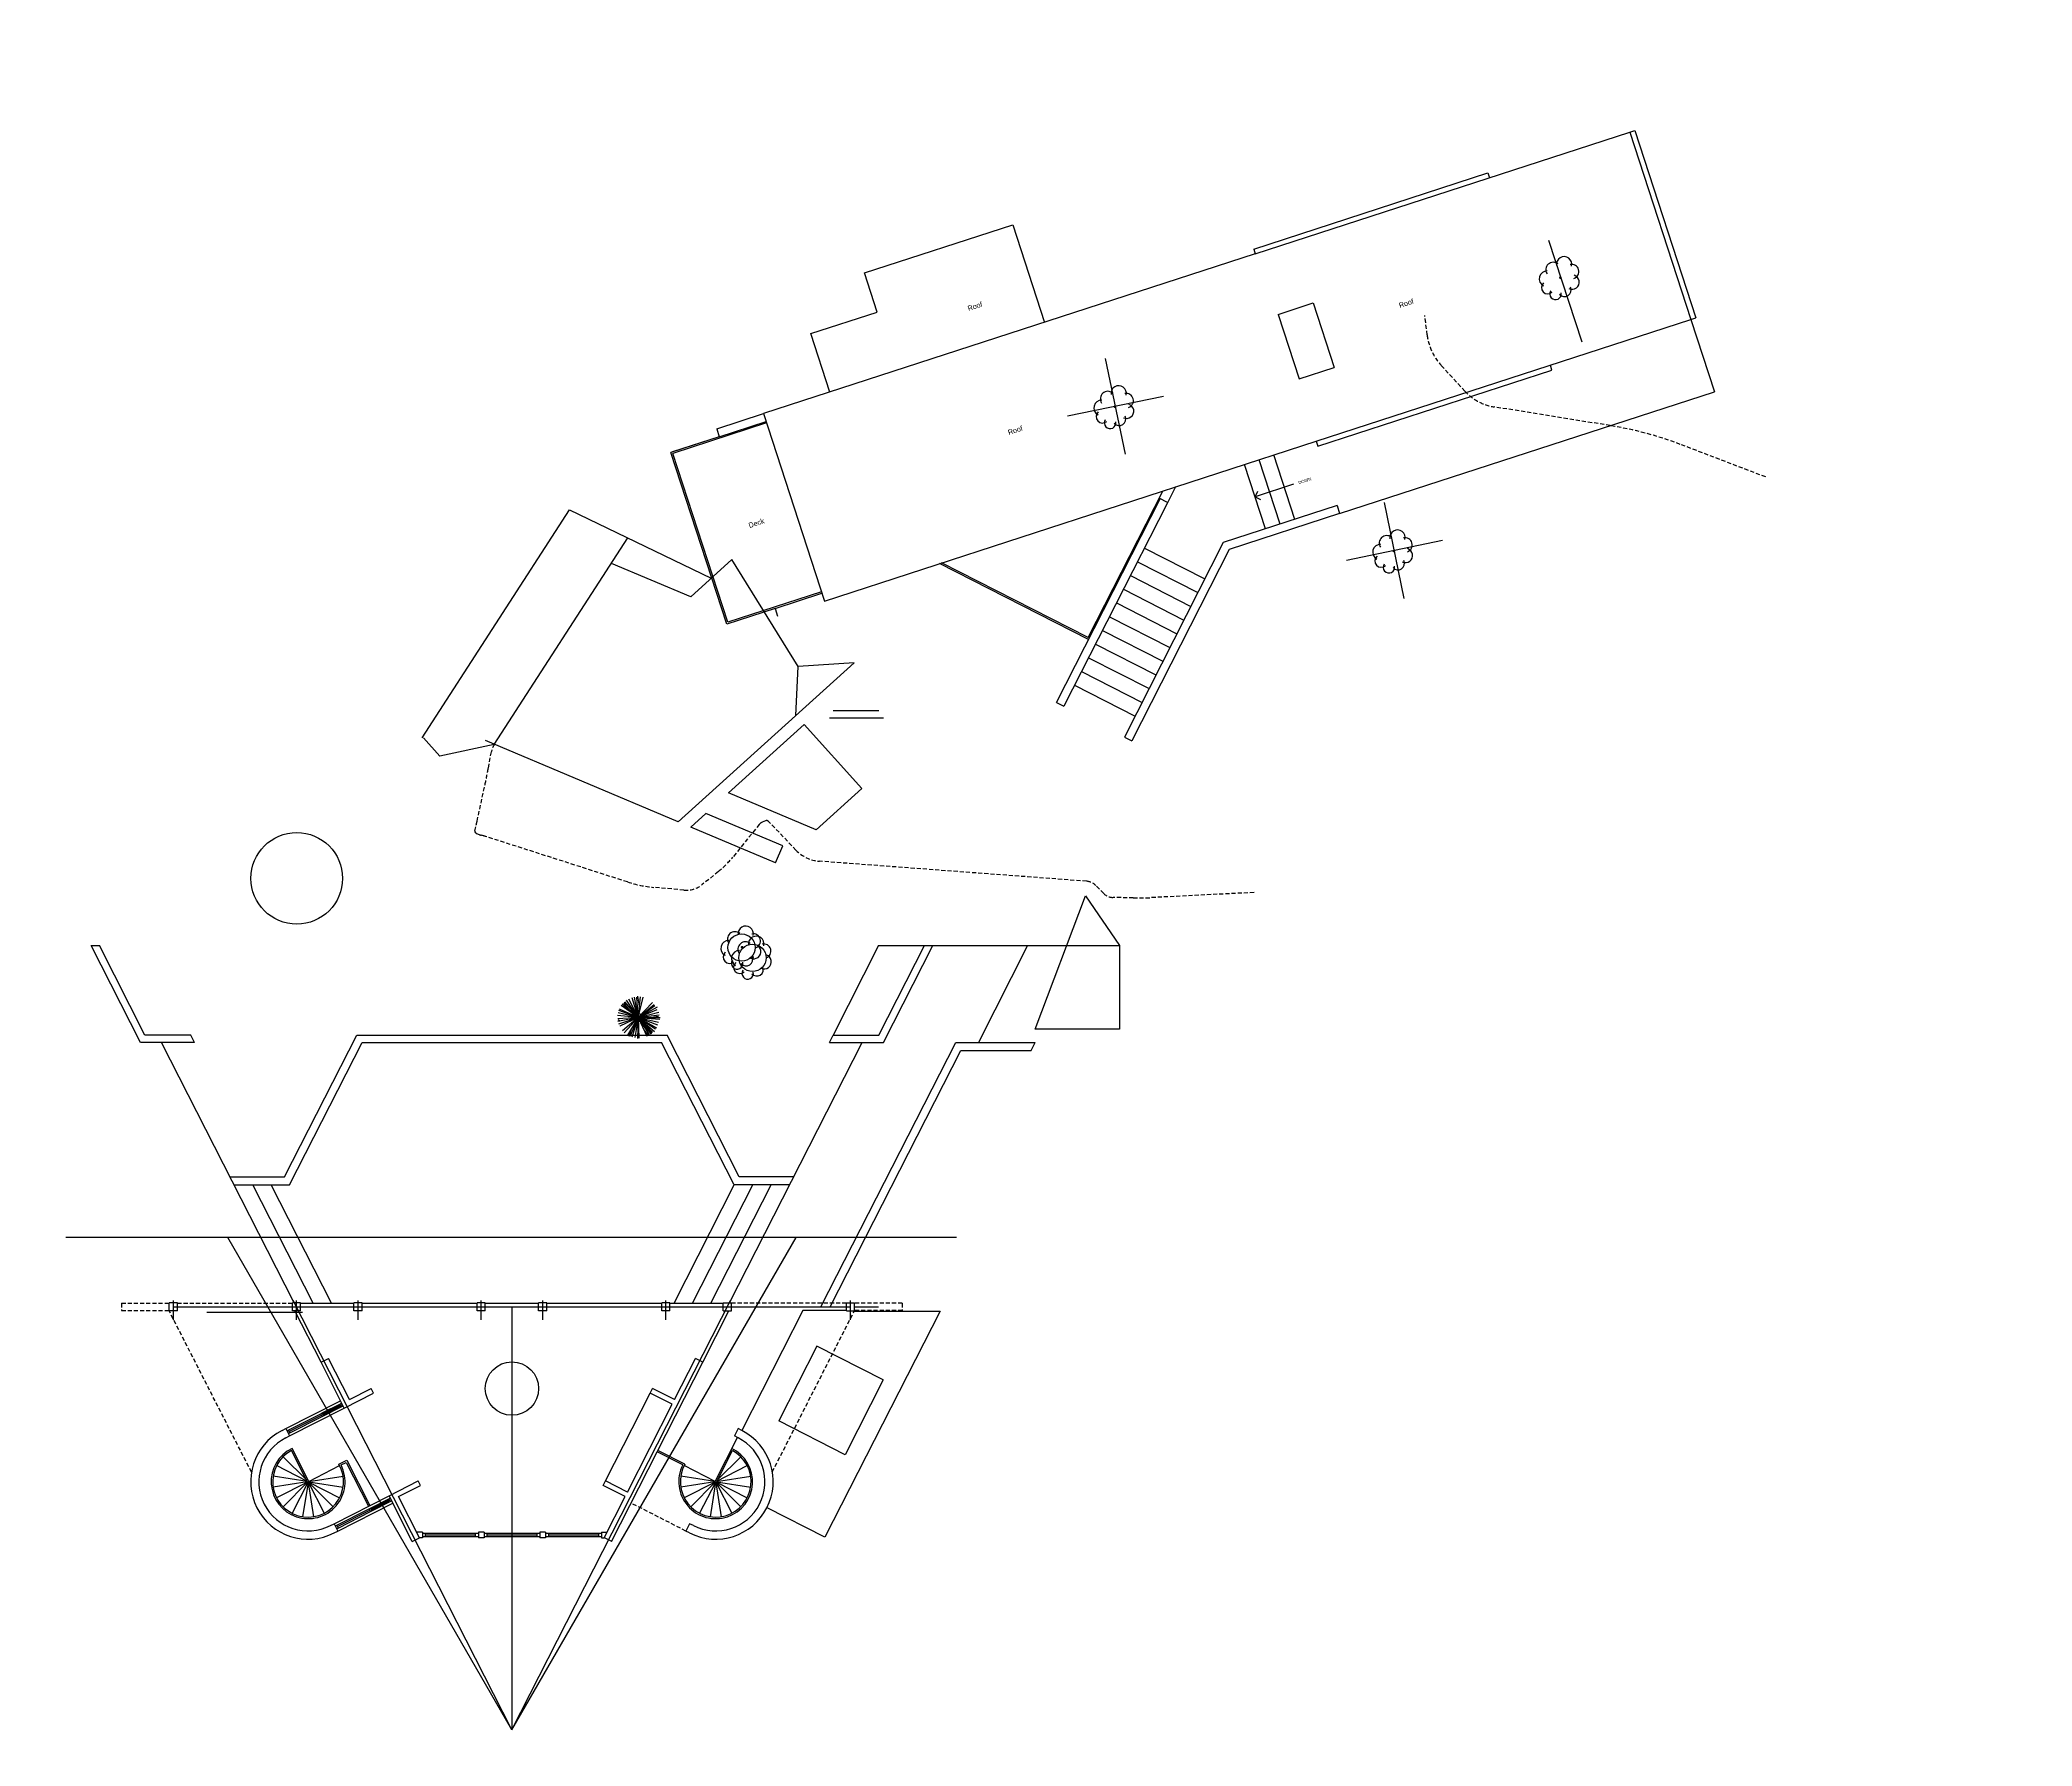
# Model space of a CAD drawing. Header units: inches. Extents: x -43639 to 75791, y -33466 to 47612.
# Drawn here: x 17060 to 19002, y 5136 to 6799 of the extents above; entities that cross this region are included whole.
import ezdxf

# ---------------------------------------------------------------- set-up
doc = ezdxf.new("R2010")
doc.units = ezdxf.units.IN
doc.header["$LTSCALE"] = 8
doc.header["$MEASUREMENT"] = 0
doc.linetypes.add('ACAD_ISO02W100', pattern=[15, 12, -3])
doc.linetypes.add('DASHED', pattern=[0.75, 0.5, -0.25])
doc.layers.get('0').update_dxf_attribs({"linetype": 'CONTINUOUS'})
for name, color, linetype in [('A-Elev', 7, 'CONTINUOUS'), ('A-Elev-South', 7, 'CONTINUOUS'), ('A-glazing', 252, 'CONTINUOUS'), ('A-millwork', 252, 'CONTINUOUS'), ('A-roof', 253, 'CONTINUOUS'), ('A-soffit', 251, 'ACAD_ISO02W100'), ('A-text', 254, 'CONTINUOUS'), ('A-walls', 7, 'CONTINUOUS'), ('construction', 160, 'CONTINUOUS'), ('CONT-HGH', 6, 'DASHED'), ('CONT-NML', 1, 'DASHED'), ('TREE', 3, 'CONTINUOUS')]:
    doc.layers.add(name, color=color, linetype=linetype)
doc.styles.get("Standard").update_dxf_attribs({"font": 'txt', "height": 0.2})

# ---------------------------------------------------------------- blocks, each defined once
blk = doc.blocks.new('PINETREE')
for p, q in [((0, 0), (-0.194598, 0.864692)), ((0, 0), (-0.116446, 0.880635)), ((-0.057775, 0.436931), (-0.038294, 0.872194)), ((0, 0), (0.026572, 0.880635)), ((0, 0), (0.124261, 0.880635)), ((0, 0), (-0.869831, 0.030011)), ((0, 0), (-0.869831, -0.086282)), ((0, 0), (-0.837788, -0.250404)), ((0, 0), (-0.81825, 0.248528)), ((-0.81825, 0.248528), (-0.81825, 0.248528)), ((0, 0), (-0.798712, 0.358256)), ((0, 0), (-0.798712, -0.359194)), ((0, 0), (-0.759636, -0.429532)), ((0, 0), (-0.746351, 0.451103)), ((-0.662929, 0.400682), (-0.688518, 0.497995)), ((0, 0), (-0.675232, 0.544887)), ((0, 0), (-0.675232, -0.530819)), ((0, 0), (-0.616618, -0.632106)), ((0, 0), (-0.584576, 0.654615)), ((0, 0), (-0.565038, -0.655553)), ((0, 0), (-0.486886, 0.724015)), ((0, 0), (-0.402482, 0.779348)), ((0, 0), (-0.343868, 0.794353)), ((0, 0), (-0.259464, -0.827178)), ((0, 0), (-0.135984, -0.835619)), ((0, 0), (-0.064085, -0.882511)), ((0, 0), (-0.018756, -0.87407)), ((0, 0), (0.234456, 0.841246)), ((0, 0), (0.377474, 0.786851)), ((0, 0), (0.461878, 0.747461)), ((0, 0), (0.54003, 0.685564)), ((0, 0), (0.669762, 0.584276)), ((0, 0), (0.741661, 0.497995)), ((0, 0), (0.884679, 0.0694)), ((0, 0), (0.877646, -0.040327)), ((0, 0), (0.865141, -0.094722)), ((0, 0), (0.826065, -0.289794)), ((0, 0), (0.793242, -0.414527)), ((0, 0), (0.728376, -0.507373)), ((0, 0), (0.118009, -0.897516)), ((0, 0), (0.032824, -0.859065)), ((0, 0), (0.403264, -0.780286)), ((0, 0), (0.514239, -0.718388)), ((0, 0), (0.637719, -0.663993)), ((0, 0), (0.286817, -0.835619)), ((0, 0), (0.696333, -0.617101)), ((0, 0), (0.916722, -0.211015)), ((0, 0), (0.228204, -0.843121)), ((0.36848, 0.321449), (0.592391, 0.685564)), ((-0.552229, -0.165054), (-0.831536, -0.328245)), ((-0.170074, -0.542198), (-0.187565, -0.835619)), ((0.535333, -0.372904), (0.676795, -0.53926))]:
    blk.add_line(p, q)
blk = doc.blocks.new('DCDSTREE')
at = {"const_width": 0.05567}
blk.add_lwpolyline([(-0.050861, -0.01564, 1), (0.004809, -0.01564, 1)], format="xyb", close=True, dxfattribs=at)
for centre, radius, start, end in [((-0.697665, 0.031649), 0.27, 90, 270), ((-0.472665, 0.324149), 0.334487, 47.726311, 199.653824), ((-0.022665, 0.436649), 0.318198, 8.130102, 171.869898), ((0.472335, 0.301649), 0.3245, 303.690068, 146.309932), ((0.504478, -0.141923), 0.302211, 246.16126, 60.708638), ((-0.636783, -0.38394), 0.243328, 104.489763, 329.250033), ((-0.24204, -0.519601), 0.275855, 177.662694, 343.412661), ((0.213585, -0.485851), 0.302916, 201.801409, 31.328693)]:
    blk.add_arc(centre, radius, start, end)

msp = doc.modelspace()

# ---------------------------------------------------------------- linework, layer by layer
at = {"layer": 'A-Elev'}
for p, q in [((18030.63695, 5834.61163), (18079.60625, 5964.58827, 8160)), ((18079.60625, 5964.58827, 8160), (18112.75257, 5916.07309)), ((18023.16974, 5916.07309), (18112.75257, 5916.07309)), ((18112.75257, 5916.07309), (18112.75257, 5834.61163)), ((18112.75257, 5834.61163), (18030.63695, 5834.61163))]:
    msp.add_line(p, q, dxfattribs=at)
at = {"layer": 'A-Elev-South', "color": 253}
for p, q in [((17720.10943, 6419.74847, 5012.1647), (17765.76014, 6434.58128, -120)), ((17722.58157, 6412.14002, -120), (17768.23228, 6426.97283, -5252.1647)), ((18324.81901, 6344.95327, -120), (18213.86695, 6308.90276, -120)), ((18327.29115, 6337.34482, -120), (18219.49061, 6302.3183, -120)), ((18213.86695, 6308.90276, -120), (18117.51078, 6119.33833, -120)), ((18219.49061, 6302.3183, -8376), (18124.63932, 6115.70616, -8376)), ((17776.96856, 6244.75407, -120), (17822.61927, 6259.58688, -120)), ((18117.51078, 6119.33833, -120), (18124.63932, 6115.70616, -120)), ((17877.89593, 5916.07309), (17833.57704, 5828.87931)), ((18023.16974, 5916.07309, -8376), (17975.22781, 5821.75126, -8376))]:
    msp.add_line(p, q, dxfattribs=at)
at = {"layer": 'A-Elev-South', "color": 252}
for p, q in [((18137.04332, 6303.50538, -120), (18195.29203, 6273.82618, -120)), ((18123.4236, 6276.77519, -120), (18182.29032, 6246.7811, -120)), ((18130.23346, 6290.14029, -120), (18189.0872, 6260.15281, -120)), ((18116.61375, 6263.41009, -120), (18175.49344, 6233.40939, -120)), ((18102.99403, 6236.6799, -120), (18161.89968, 6206.66597, -120)), ((18109.80389, 6250.04499, -120), (18168.69656, 6220.03768, -120)), ((18096.18417, 6223.3148, -120), (18155.1028, 6193.29426, -120)), ((18082.56446, 6196.5846, -120), (18141.50904, 6166.55084, -120)), ((18089.37432, 6209.9497, -120), (18148.30592, 6179.92255, -120)), ((18075.7546, 6183.2195, -120), (18134.71216, 6153.17913, -120)), ((18068.94474, 6169.85441, -120), (18127.91528, 6139.80742, -120))]:
    msp.add_line(p, q, dxfattribs=at)
at = {"layer": 'A-Elev-South', "color": 7}
msp.add_line((18051.38598, 6153.01491, -120), (18058.51403, 6149.38298, -120), dxfattribs=at)
at = {"layer": 'A-glazing'}
for p, q in [((18267.41387, 6531.33634, -120), (18301.6519, 6542.46095, -120)), ((18287.80899, 6468.56661, -120), (18322.04703, 6479.69122, -120)), ((17722.58157, 6412.14002, -120), (17676.93086, 6397.3072, -120)), ((18082.44322, 6214.49647, -119.99905), (17937.31608, 6288.44244, -119.99905))]:
    msp.add_line(p, q, dxfattribs=at)
at = {"layer": 'A-millwork'}
for p, q in [((18267.41387, 6531.33634, -120), (18287.80899, 6468.56661, -120)), ((18301.6519, 6542.46095, -120), (18322.04703, 6479.69122, -120)), ((17722.58157, 6412.14002, -120), (17675.50427, 6396.84367, -120)), ((17768.69581, 6425.54625, -4585.7544), (17677.39438, 6395.88062, -120)), ((17729.89126, 6229.45773, -120), (17675.50427, 6396.84367, -120)), ((17730.85432, 6231.34784, -120), (17677.39438, 6395.88062, -120)), ((18082.17841, 6216.39084, -119.99905), (17939.3643, 6289.15827, -119.99905)), ((17822.15575, 6261.01347, -120), (17730.85432, 6231.34784, -120)), ((17776.96856, 6244.75407, -120), (17729.89126, 6229.45773, -120)), ((17611.84535, 5394.36414, -8376), (17655.42843, 5479.90076, -8376))]:
    msp.add_line(p, q, dxfattribs=at)
at = {"layer": 'A-roof'}
for p, q in [((18245.09263, 6590.32585, -120), (18610.29833, 6708.98837, -120)), ((18610.29833, 6708.98837, -120), (18615.05361, 6710.53346, -120)), ((18610.29833, 6708.98837, -120), (18669.62959, 6526.38552, -120)), ((18615.05361, 6710.53346, -120), (18674.38488, 6527.93061, -120)), ((18243.54754, 6595.08113, -120), (18471.80111, 6669.24521, -120)), ((18471.80111, 6669.24521, -120), (18473.34619, 6664.48993, -120)), ((18243.54754, 6595.08113, -120), (18245.09263, 6590.32585, -120)), ((18304.42389, 6407.723, -120), (18669.62959, 6526.38552, -120)), ((18669.62959, 6526.38552, -120), (18674.38488, 6527.93061, -120)), ((18305.96898, 6402.96772, -120), (18534.22254, 6477.13179, -120)), ((18534.22254, 6477.13179, -120), (18532.67746, 6481.88708, -120)), ((18304.42389, 6407.723, -120), (18305.96898, 6402.96772, -120))]:
    msp.add_line(p, q, dxfattribs=at)
at = {"layer": 'A-text'}
for p, q in [((18282.4463, 6365.88379, -119.99826), (18244.87957, 6353.67762, -119.99826)), ((18244.87957, 6353.67762, -119.99826), (18247.60352, 6359.02366, -119.99826)), ((18244.87957, 6353.67762, -119.99826), (18250.22561, 6350.95368, -119.99826))]:
    msp.add_line(p, q, dxfattribs=at)
at = {"layer": 'A-walls'}
for p, q in [((17864.20213, 6571.71325, -120), (18008.76272, 6618.68383, -120)), ((18008.76272, 6618.68383, -120), (18039.66442, 6523.57818, -120)), ((18245.09263, 6590.32585, -120), (17765.76014, 6434.58128, -120)), ((17876.56281, 6533.67099, -120), (17864.20213, 6571.71325, -120)), ((17811.89097, 6512.65783, -120), (17876.56281, 6533.67099, -120)), ((17830.43199, 6455.59444, -120), (17811.89097, 6512.65783, -120)), ((17765.76014, 6434.58128, -120), (17825.09141, 6251.97843, -120)), ((17825.09141, 6251.97843, -120), (18304.42389, 6407.723, -120)), ((17110.42577, 5916.07309), (17118.42577, 5916.07309)), ((17211.13874, 5821.75126), (17207.50682, 5828.87931)), ((17821.71568, 5563.96209, -8370.11953), (17953.06582, 5821.75126, -8370.11953)), ((17830.69429, 5563.96209, -8370.11953), (17957.96823, 5813.75126, -8370.11953)), ((18026.56074, 5813.75126, -8376), (18030.63695, 5821.75126)), ((17953.89803, 5631.63693), (17085.67021, 5631.63693)), ((17520.54193, 5151.81388), (17243.51596, 5631.63693)), ((17520.54193, 5151.81388), (17797.5679, 5631.63693)), ((17186.54193, 5559.96209), (17186.54193, 5567.96209)), ((17194.54193, 5567.96209), (17186.54193, 5567.96209)), ((17194.54193, 5559.96209), (17186.54193, 5559.96209)), ((17194.54193, 5559.96209), (17194.54193, 5567.96209)), ((17306.54193, 5559.96209), (17306.54193, 5567.96209)), ((17314.54193, 5567.96209), (17306.54193, 5567.96209)), ((17314.54193, 5559.96209), (17306.54193, 5559.96209)), ((17314.54193, 5559.96209), (17314.54193, 5567.96209)), ((17314.54193, 5567.48948, -8376), (17366.54193, 5567.48948, -8376)), ((17374.54193, 5567.96209), (17366.54193, 5567.96209)), ((17366.54193, 5559.96209), (17366.54193, 5567.96209)), ((17374.54193, 5559.96209), (17366.54193, 5559.96209)), ((17374.54193, 5559.96209), (17374.54193, 5567.96209)), ((17374.54193, 5567.48948, -8376), (17486.54193, 5567.48948, -8376)), ((17494.54193, 5567.96209, -8376), (17486.54193, 5567.96209, -8376)), ((17486.54193, 5559.96209, -8376), (17486.54193, 5567.96209, -8376)), ((17494.54193, 5559.96209, -8376), (17486.54193, 5559.96209, -8376)), ((17494.54193, 5559.96209, -8376), (17494.54193, 5567.96209, -8376)), ((17494.54193, 5567.48948, -8376), (17546.54193, 5567.48948, -8376)), ((17520.54193, 5563.96209), (17520.54193, 5151.81388)), ((17554.54193, 5567.96209, -8376), (17546.54193, 5567.96209, -8376)), ((17546.54193, 5559.96209, -8376), (17546.54193, 5567.96209, -8376)), ((17554.54193, 5559.96209, -8376), (17546.54193, 5559.96209, -8376)), ((17554.54193, 5559.96209, -8376), (17554.54193, 5567.96209, -8376)), ((17554.54193, 5567.48948, -8376), (17666.54193, 5567.48948, -8376)), ((17666.54193, 5559.96209, -8376), (17666.54193, 5567.96209, -8376)), ((17674.54193, 5567.96209, -8376), (17666.54193, 5567.96209, -8376)), ((17674.54193, 5559.96209, -8376), (17666.54193, 5559.96209, -8376)), ((17674.54193, 5559.96209, -8376), (17674.54193, 5567.96209, -8376)), ((17674.54193, 5567.48948, -8376), (17726.54193, 5567.48948, -8376)), ((17726.54193, 5559.96209, -8376), (17726.54193, 5567.96209, -8376)), ((17726.54193, 5567.96209, -8376), (17734.54193, 5567.96209, -8376)), ((17726.54193, 5559.96209, -8376), (17734.54193, 5559.96209, -8376)), ((17734.54193, 5559.96209, -8376), (17734.54193, 5567.96209, -8376)), ((17821.71568, 5563.96209, -8370.11953), (17830.69429, 5563.96209, -8370.11953)), ((17846.54193, 5567.96209), (17854.54193, 5567.96209)), ((17846.54193, 5559.96209), (17846.54193, 5567.96209)), ((17846.54193, 5559.96209), (17854.54193, 5559.96209)), ((17854.54193, 5559.96209), (17854.54193, 5567.96209)), ((17334.49569, 5509.93062, 0.00241), (17341.75403, 5513.62893, 0.00241)), ((17357.18742, 5465.39559), (17334.49569, 5509.93062)), ((17362.17581, 5473.54893), (17341.75403, 5513.62893)), ((17617.65545, 5335.39032), (17706.58817, 5509.93062)), ((17678.90805, 5473.54893), (17699.32982, 5513.62893)), ((17706.58817, 5509.93062, 0.00241), (17699.32982, 5513.62893, 0.00241)), ((17357.18742, 5465.39559), (17385.65542, 5479.90076)), ((17362.17581, 5473.54893, 0.00547), (17383.38547, 5484.35579, 0.00547)), ((17385.65542, 5479.90076), (17383.38547, 5484.35579)), ((17655.42843, 5479.90076), (17657.69839, 5484.35579)), ((17655.42843, 5479.90076), (17657.69839, 5484.35579)), ((17655.42843, 5479.90076), (17657.69839, 5484.35579)), ((17678.90805, 5473.54893, 0.00547), (17657.69839, 5484.35579, 0.00547)), ((17303.24758, 5442.40117), (17334.87831, 5458.51783)), ((17334.19732, 5459.85434), (17335.53383, 5460.53533)), ((17335.55929, 5457.18132), (17334.19732, 5459.85434)), ((17336.8958, 5457.86231), (17335.53383, 5460.53533)), ((17335.55929, 5457.18132), (17336.8958, 5457.86231)), ((17336.54258, 5460.20757), (17335.87432, 5459.86708)), ((17336.54258, 5460.20757), (17337.22357, 5458.87106)), ((17336.55531, 5458.53057), (17337.22357, 5458.87106)), ((17336.88307, 5459.53931), (17353.36669, 5467.93814)), ((17353.69446, 5468.94689), (17353.0262, 5468.60639)), ((17353.0262, 5468.60639), (17353.70719, 5467.26988)), ((17353.35396, 5469.61514), (17354.69047, 5470.29613)), ((17354.71593, 5466.94212), (17353.35396, 5469.61514)), ((17353.70719, 5467.26988), (17354.37544, 5467.61038)), ((17354.71593, 5466.94212), (17356.05244, 5467.62311)), ((17633.2295, 5383.46836, -8376), (17676.81259, 5469.00499, -8376)), ((17296.48687, 5443.44573), (17300.0951, 5445.28421)), ((17300.0951, 5445.28421), (17303.72703, 5438.15616)), ((17300.1188, 5436.31767), (17303.72703, 5438.15616)), ((17301.23008, 5443.0567), (17302.56659, 5443.73768)), ((17302.56659, 5443.73768), (17303.92856, 5441.06466)), ((17302.59205, 5440.38368), (17303.92856, 5441.06466)), ((17740.98875, 5445.28421), (17737.35683, 5438.15616)), ((17740.96506, 5436.31767), (17737.35683, 5438.15616)), ((17744.59699, 5443.44573), (17740.98875, 5445.28421)), ((17400.77051, 5379.85896, 0.00547), (17429.23851, 5394.36414, 0.00547)), ((17423.46224, 5335.32393), (17400.77051, 5379.85896)), ((17410.12431, 5379.01333), (17431.50846, 5389.9091)), ((17430.54609, 5338.93333), (17410.12431, 5379.01333)), ((17431.50846, 5389.9091), (17429.23851, 5394.36414)), ((17609.57539, 5389.9091), (17611.84535, 5394.36414)), ((17609.57539, 5389.9091), (17611.84535, 5394.36414)), ((17630.95955, 5379.01333), (17609.57539, 5389.9091)), ((17610.53777, 5338.93333), (17630.95955, 5379.01333)), ((17633.2295, 5383.46836, 0.00547), (17611.84535, 5394.36414, 0.00547)), ((17350.46259, 5349.73649), (17382.09332, 5365.85316)), ((17381.41233, 5367.18967), (17382.74884, 5367.87065)), ((17381.41233, 5367.18967), (17382.77431, 5364.51665)), ((17382.74884, 5367.87065), (17384.11082, 5365.19763)), ((17382.77431, 5364.51665), (17384.11082, 5365.19763)), ((17383.08934, 5367.2024), (17383.75759, 5367.54289)), ((17384.43858, 5366.20638), (17383.75759, 5367.54289)), ((17384.43858, 5366.20638), (17383.77032, 5365.86589)), ((17384.09808, 5366.87463), (17400.58171, 5375.27346)), ((17400.24121, 5375.94171), (17400.90947, 5376.28221)), ((17400.9222, 5374.6052), (17400.24121, 5375.94171)), ((17400.56897, 5376.95046), (17401.90548, 5377.63145)), ((17400.56897, 5376.95046), (17401.93095, 5374.27744)), ((17401.59045, 5374.9457), (17400.9222, 5374.6052)), ((17401.93095, 5374.27744), (17403.26746, 5374.95843)), ((17343.70188, 5350.78105, 0.00547), (17347.31012, 5352.61953, 0.00547)), ((17347.31012, 5352.61953), (17350.94204, 5345.49148)), ((17347.33381, 5343.653), (17350.94204, 5345.49148)), ((17348.44509, 5350.39202), (17349.7816, 5351.073)), ((17349.7816, 5351.073), (17351.14357, 5348.39998)), ((17349.80706, 5347.719), (17351.14357, 5348.39998)), ((17430.62399, 5344.49972, -8370.12259), (17427.87399, 5344.49972, -8370.12259)), ((17433.37399, 5344.49972, -8370.12259), (17430.62399, 5344.49972, -8370.12259)), ((17433.37399, 5344.49972, -8370.12259), (17433.37399, 5338.99972, -8370.12259)), ((17433.37399, 5343.24972, -8370.12259), (17436.37399, 5343.24972, -8370.12259)), ((17433.37399, 5340.24972, -8370.12259), (17436.37399, 5340.24972, -8370.12259)), ((17436.37399, 5340.24972, -8370.1274), (17436.37399, 5343.24972, -8370.1274)), ((17436.37399, 5341.74972, -8370.12259), (17484.87399, 5341.74972, -8370.12253)), ((17484.87399, 5343.24972, -8370.12259), (17484.87399, 5340.24972, -8370.12259)), ((17484.87399, 5343.24972, -8370.12253), (17487.87399, 5343.24972, -8370.12259)), ((17484.87399, 5340.24972, -8370.12253), (17487.87399, 5340.24972, -8370.12253)), ((17487.87399, 5344.49972, -8370.12259), (17487.87399, 5338.99972, -8370.12259)), ((17490.62399, 5344.49972, -8370.12259), (17487.87399, 5344.49972, -8370.12259)), ((17493.37399, 5344.49972, -8370.12259), (17490.62399, 5344.49972, -8370.12259)), ((17493.37399, 5344.49972, -8370.12259), (17493.37399, 5338.99972, -8370.12259)), ((17493.37399, 5343.24972, -8370.12259), (17496.37399, 5343.24972, -8370.12259)), ((17493.37399, 5340.24972, -8370.12259), (17496.37399, 5340.24972, -8370.12259)), ((17496.37399, 5340.24972, -8370.1274), (17496.37399, 5343.24972, -8370.1274)), ((17496.37399, 5341.74972, -8370.12259), (17544.87399, 5341.74972, -8370.12253)), ((17544.87399, 5343.24972, -8370.12253), (17547.87399, 5343.24972, -8370.12259)), ((17544.87399, 5343.24972, -8370.12259), (17544.87399, 5340.24972, -8370.12259)), ((17544.87399, 5340.24972, -8370.12253), (17547.87399, 5340.24972, -8370.12253)), ((17550.62399, 5344.49972, -8370.12259), (17547.87399, 5344.49972, -8370.12259)), ((17547.87399, 5344.49972, -8370.12259), (17547.87399, 5338.99972, -8370.12259)), ((17553.37399, 5344.49972, -8370.12259), (17550.62399, 5344.49972, -8370.12259)), ((17553.37399, 5344.49972, -8370.12259), (17553.37399, 5338.99972, -8370.12259)), ((17553.37399, 5343.24972, -8370.12259), (17556.37399, 5343.24972, -8370.12259)), ((17553.37399, 5340.24972, -8370.12259), (17556.37399, 5340.24972, -8370.12259)), ((17556.37399, 5340.24972, -8370.1274), (17556.37399, 5343.24972, -8370.1274)), ((17556.37399, 5341.74972, -8370.11779), (17604.87399, 5341.74972, -8370.11772)), ((17604.87399, 5343.24972, -8370.11778), (17604.87399, 5340.24972, -8370.11778)), ((17604.87399, 5343.24972, -8370.11772), (17607.87399, 5343.24972, -8370.11778)), ((17604.87399, 5340.24972, -8370.11772), (17607.87399, 5340.24972, -8370.11772)), ((17607.87399, 5344.49972, -8370.12259), (17610.62399, 5344.49972, -8370.12259)), ((17607.87399, 5344.49972, -8370.12259), (17607.87399, 5338.99972, -8370.12259)), ((17610.62399, 5344.49972, -8370.12259), (17613.37399, 5344.49972, -8370.12259)), ((17693.77374, 5352.61953), (17690.14182, 5345.49148)), ((17693.75005, 5343.653), (17690.14182, 5345.49148)), ((17697.38197, 5350.78105, 0.00547), (17693.77374, 5352.61953, 0.00547)), ((17423.46224, 5335.32393, 0.00241), (17430.54609, 5338.93333, 0.00241)), ((17433.37399, 5338.99972, -8370.12259), (17430.51226, 5338.99972, -8370.12259)), ((17493.37399, 5338.99972, -8370.12259), (17487.87399, 5338.99972, -8370.12259)), ((17553.37399, 5338.99972, -8370.12259), (17547.87399, 5338.99972, -8370.12259)), ((17607.87399, 5338.99972, -8370.12259), (17610.5716, 5338.99972, -8370.12259)), ((17617.78574, 5335.32393, 0.00241), (17610.70189, 5338.93333, 0.00241))]:
    msp.add_line(p, q, dxfattribs=at)
at = {"layer": 'A-walls', "color": 253}
for p, q in [((18669.62959, 6526.38552, -120), (18692.49685, 6456.00734, -120)), ((18327.29115, 6337.34482, -120), (18692.49685, 6456.00734, -120)), ((17720.10943, 6419.74847, -5267.56597), (17722.58157, 6412.14002, -5267.56597)), ((18051.17862, 6153.13625, -8376), (18152.33663, 6351.67001, -8376)), ((18082.17841, 6216.39084, -8375.99905), (18154.91511, 6359.14465, -8375.99905)), ((18159.67838, 6347.9292, -120), (18151.36011, 6352.16757, -120)), ((18324.81901, 6344.95327, -120), (18327.29115, 6337.34482, -120)), ((17776.96856, 6244.75407, -120), (17779.44069, 6237.14562, -120)), ((17877.89593, 5916.07309), (17922.65809, 5916.07309)), ((17930.65809, 5916.07309), (18023.16974, 5916.07309)), ((17308.44306, 5567.96209), (17179.13102, 5821.75126)), ((17732.6408, 5567.96209), (17861.95284, 5821.75126)), ((17300.0951, 5445.28421), (17353.5555, 5472.52364)), ((17303.72703, 5438.15616), (17357.18742, 5465.39559)), ((17321.24209, 5393.20887), (17305.58312, 5423.94133)), ((17322.5786, 5393.88985), (17306.23848, 5425.95913)), ((17687.09728, 5409.89302), (17662.10489, 5422.62728)), ((17689.14385, 5410.53373), (17662.78588, 5423.96379)), ((17718.50526, 5393.88985), (17740.29681, 5436.65817)), ((17719.84177, 5393.20887), (17735.50074, 5423.94133)), ((17351.94001, 5410.53373), (17359.54264, 5414.40746)), ((17353.98658, 5409.89302), (17358.88711, 5412.38997)), ((17358.88711, 5412.38997), (17380.67866, 5369.62165)), ((17359.54264, 5414.40746), (17382.01517, 5370.30264)), ((17347.31012, 5352.61953), (17400.77051, 5379.85896)), ((17350.94204, 5345.49148), (17404.40243, 5372.73091)), ((17436.37399, 5343.24972, -8370.12259), (17484.87399, 5343.24972, -8370.12253)), ((17436.37399, 5340.24972, -8370.12259), (17484.87399, 5340.24972, -8370.12253)), ((17496.37399, 5343.24972, -8370.12259), (17544.87399, 5343.24972, -8370.12253)), ((17496.37399, 5340.24972, -8370.12259), (17544.87399, 5340.24972, -8370.12253)), ((17556.37399, 5343.24972, -8370.11779), (17604.87399, 5343.24972, -8370.11772)), ((17556.37399, 5340.24972, -8370.11779), (17604.87399, 5340.24972, -8370.11772))]:
    msp.add_line(p, q, dxfattribs=at)
at = {"layer": 'A-walls', "color": 252}
for p, q in [((18269.34298, 6326.92801, -120), (18248.94786, 6389.69774, -119.99653)), ((18283.60883, 6331.56327, -120), (18263.21371, 6394.333, -119.99653)), ((18255.07713, 6322.29276, -120), (18234.68201, 6385.06249, -119.99653)), ((17298.91714, 5690.77866), (17369.28294, 5828.87931)), ((17369.28294, 5828.87931), (17671.80092, 5828.87931)), ((17742.16671, 5690.77866), (17671.80092, 5828.87931)), ((17303.81955, 5682.77866), (17374.62963, 5821.75126)), ((17374.62963, 5821.75126), (17666.45423, 5821.75126)), ((17737.26431, 5682.77866), (17666.45423, 5821.75126)), ((17245.86489, 5690.77866), (17298.91714, 5690.77866)), ((17795.21897, 5690.77866), (17742.16671, 5690.77866)), ((17250.00186, 5682.77866), (17303.81955, 5682.77866)), ((17326.68386, 5567.48948), (17267.94109, 5682.77866)), ((17344.62309, 5567.48948), (17285.88032, 5682.77866)), ((17678.52154, 5567.48948), (17737.26431, 5682.77866)), ((17696.46077, 5567.48948), (17755.20354, 5682.77866)), ((17714.4, 5567.48948), (17773.14277, 5682.77866)), ((17791.082, 5682.77866), (17737.26431, 5682.77866)), ((17334.49569, 5509.93062, 0.00241), (17309.00338, 5559.96209, 0.00241)), ((17706.58817, 5509.93062, 0.00241), (17732.08047, 5559.96209, 0.00241)), ((17804.20584, 5560.43469, -20676.93636), (17744.59699, 5443.44573, -20676.93636)), ((17937.88324, 5559.67419, -16746.11709), (17825.64048, 5339.38536, -16746.11709)), ((17830.69429, 5563.96209, -8370.11953), (17846.54193, 5563.96209)), ((17854.54193, 5563.96209, -8370.11953), (17877.83202, 5563.96209, 3930.81683)), ((17854.54193, 5559.67419), (17937.88324, 5559.67419)), ((17817.84523, 5525.81985, -25122.12256), (17780.61801, 5452.75732, -25122.12256)), ((17882.46367, 5492.89511, -25122.12256), (17817.89348, 5525.79527, -25122.12256)), ((17882.41543, 5492.91969, -25122.12256), (17845.18821, 5419.85716, -25122.12256)), ((17302.56659, 5443.73768), (17334.19732, 5459.85434)), ((17303.92856, 5441.06466), (17335.55929, 5457.18132)), ((17335.53383, 5460.53533), (17353.35396, 5469.61514)), ((17336.54258, 5460.20757), (17353.0262, 5468.60639)), ((17336.8958, 5457.86231), (17354.71593, 5466.94212)), ((17337.22357, 5458.87106), (17353.70719, 5467.26988)), ((17845.23645, 5419.83258, -25122.12256), (17780.66625, 5452.73273, -25122.12256)), ((17320.19416, 5395.26555), (17297.51516, 5417.94454)), ((17720.8897, 5395.26555), (17743.5687, 5417.94454)), ((17320.9947, 5393.69438), (17287.83509, 5398.94635)), ((17320.77344, 5394.12864), (17291.17062, 5409.21203)), ((17322.5786, 5393.88985), (17352.65007, 5409.21203)), ((17322.65111, 5393.66669), (17355.98559, 5398.94635)), ((17718.43275, 5393.66669), (17685.09827, 5398.94635)), ((17718.50526, 5393.88985), (17688.43379, 5409.21203)), ((17720.08915, 5393.69438), (17753.24877, 5398.94635)), ((17720.31042, 5394.12864), (17749.91324, 5409.21203)), ((17321.13145, 5393.426), (17287.83509, 5388.15237)), ((17321.24209, 5393.20887), (17291.17062, 5377.88669)), ((17321.38001, 5393.01903), (17297.51516, 5369.15418)), ((17321.56985, 5392.88111), (17306.24767, 5362.80964)), ((17321.79302, 5392.80859), (17316.51335, 5359.47411)), ((17322.02767, 5392.80859), (17327.30733, 5359.47411)), ((17322.25083, 5392.88111), (17337.57301, 5362.80964)), ((17322.44067, 5393.01903), (17346.30552, 5369.15418)), ((17322.5786, 5393.20887), (17352.65007, 5377.88669)), ((17322.65111, 5393.43204), (17355.98559, 5388.15237)), ((17718.43275, 5393.43204), (17685.09827, 5388.15237)), ((17718.50526, 5393.20887), (17688.43379, 5377.88669)), ((17718.64319, 5393.01903), (17694.77833, 5369.15418)), ((17718.83302, 5392.88111), (17703.51085, 5362.80964)), ((17719.05619, 5392.80859), (17713.77653, 5359.47411)), ((17719.29084, 5392.80859), (17724.57051, 5359.47411)), ((17719.51401, 5392.88111), (17734.83619, 5362.80964)), ((17719.70385, 5393.01903), (17743.5687, 5369.15418)), ((17719.84177, 5393.20887), (17749.91324, 5377.88669)), ((17719.95241, 5393.426), (17753.24877, 5388.15237)), ((17349.7816, 5351.073), (17381.41233, 5367.18967)), ((17351.14357, 5348.39998), (17382.77431, 5364.51665)), ((17382.74884, 5367.87065), (17400.56897, 5376.95046)), ((17383.75759, 5367.54289), (17400.24121, 5375.94171)), ((17384.11082, 5365.19763), (17401.93095, 5374.27744)), ((17384.43858, 5366.20638), (17400.9222, 5374.6052)), ((17825.64048, 5339.38536), (17769.234, 5368.12589))]:
    msp.add_line(p, q, dxfattribs=at)
at = {"layer": 'A-walls', "color": 254}
for p, q in [((18167.47175, 6363.22455, -120), (18159.18082, 6346.95268, -120)), ((18159.18082, 6346.95268, -120), (18058.51403, 6149.38298, -120))]:
    msp.add_line(p, q, dxfattribs=at)
at = {"layer": 'A-walls', "color": 7}
for p, q in [((17829.94512, 6138.09962), (17882.59872, 6138.09962)), ((17833.57704, 6145.22768), (17878.23064, 6145.22768)), ((17158.48514, 5821.75126), (17110.42577, 5916.07309)), ((17162.85321, 5828.87931), (17118.42577, 5916.07309)), ((17878.23064, 5828.87931), (17922.65809, 5916.07309)), ((17882.59872, 5821.75126), (17930.65809, 5916.07309)), ((17922.65809, 5916.07309), (17930.65809, 5916.07309)), ((17207.50682, 5828.87931), (17162.85321, 5828.87931)), ((17829.94512, 5821.75126), (17833.57704, 5828.87931)), ((17833.57704, 5828.87931), (17878.23064, 5828.87931)), ((17211.13874, 5821.75126), (17158.48514, 5821.75126)), ((17829.94512, 5821.75126), (17882.59872, 5821.75126)), ((17953.06582, 5821.75126), (18030.63695, 5821.75126)), ((17957.96823, 5813.75126, -8376), (18026.56074, 5813.75126, -8376)), ((17676.81259, 5469.00499), (17655.42843, 5479.90076)), ((17630.95955, 5379.01333), (17609.57539, 5389.9091)), ((17633.2295, 5383.46836), (17611.84535, 5394.36414))]:
    msp.add_line(p, q, dxfattribs=at)
at = {"layer": 'A-walls', "color": 252, "linetype": 'DASHED'}
for p, q in [((17140.09092, 5567.48948, -8376), (17186.54193, 5567.48948, -8376)), ((17140.09092, 5567.48948, -8376), (17140.09092, 5560.43469, -8376)), ((17140.09092, 5560.43469, -8376), (17186.54193, 5560.43469, -8376)), ((17266.81971, 5402.77141, -8376), (17186.45367, 5560.04616, -8376)), ((17194.54193, 5567.48948, -8376), (17306.54193, 5567.48948, -8376)), ((17846.54193, 5567.48948, -8376), (17734.54193, 5567.48948, -8376)), ((17774.35887, 5403.06657, -8376), (17854.54193, 5560.43469, -8376)), ((17900.99294, 5567.48948, -8376), (17854.54193, 5567.48948, -8376)), ((17900.99294, 5560.43469, -8376), (17854.54193, 5560.43469, -8376)), ((17900.99294, 5567.48948, -8376), (17900.99294, 5560.43469, -8376))]:
    msp.add_line(p, q, dxfattribs=at)
at = {"layer": 'A-walls', "color": 5}
for p, q in [((17190.54193, 5551.4631, -8376), (17190.54193, 5570.21158, -8376)), ((17190.54193, 5563.96209), (17850.54193, 5563.96209)), ((17223.26023, 5558.96538, -16512), (17316.2696, 5558.96538, -16512)), ((17520.54193, 5151.81388), (17307.35765, 5570.21158)), ((17310.54193, 5551.4631), (17310.54193, 5570.21158)), ((17370.54193, 5551.4631), (17370.54193, 5570.21158)), ((17490.54193, 5551.4631, -8376), (17490.54193, 5570.21158, -8376)), ((17520.54193, 5151.81388), (17733.7262, 5570.21158)), ((17550.54193, 5551.4631, -8376), (17550.54193, 5570.21158, -8376)), ((17670.54193, 5551.4631, -8376), (17670.54193, 5570.21158, -8376)), ((17850.54193, 5551.4631, -8376), (17850.54193, 5570.21158, -8376))]:
    msp.add_line(p, q, dxfattribs=at)
at = {"layer": 'A-walls', "color": 252, "linetype": 'Continuous'}
msp.add_line((17846.54193, 5560.43469, -8376), (17804.20584, 5560.43469, -8376), dxfattribs=at)
at = {"layer": 'A-walls', "color": 253, "linetype": 'DASHED'}
msp.add_line((17690.14182, 5345.49148), (17636.68143, 5372.73091), dxfattribs=at)
at = {"layer": 'A-walls'}
for centre, radius in [((17813.72126, 4368.8652, -39478.11913), 23854.49434), ((17670.02981, 4120.51567, -8376.00547), 8376.17315), ((17670.02981, 4120.51567, -8376.00547), 8376.16768)]:
    msp.add_circle(centre, radius, dxfattribs=at)
at = {"layer": 'A-walls', "color": 3}
msp.add_circle((17520.54193, 5484.35579), 26, dxfattribs=at)
at = {"layer": 'A-walls'}
for centre, radius, start, end in [((17321.91034, 5393.54936), 56, 117, 297), ((17719.17352, 5393.54936), 56, 243, 63), ((17321.91034, 5393.54936), 48, 117, 297), ((17719.17352, 5393.54936), 48, 243, 63), ((17321.91034, 5393.54936), 0.75, 207, 27), ((17719.17352, 5393.54936), 0.75, 153, 333)]:
    msp.add_arc(centre, radius, start, end, dxfattribs=at)
at = {"layer": 'A-walls', "color": 253}
for centre, radius, start, end in [((17321.91034, 5393.54936), 36, 115.80625156, 27), ((17321.91034, 5393.54936), 34.5, 118.24565855, 29.49190637), ((17719.17352, 5393.54936), 36, 153, 64.19374844), ((17719.17352, 5393.54936), 34.5, 150.50809363, 61.75434145)]:
    msp.add_arc(centre, radius, start, end, dxfattribs=at)
at = {"layer": 'construction'}
for p, q in [((18530.98481, 6603.59476, -120), (18563.19164, 6504.47333, -120)), ((18118.56624, 6394.96385, -120), (18099.13942, 6488.51354, -120)), ((18155.62768, 6451.45211, -120), (18062.07798, 6432.02528, -120)), ((17433.00698, 6118.75966, 16440), (17576.50648, 6340.99262, 16440)), ((17576.50648, 6340.99262, 16440), (17714.84481, 6274.17244, -120)), ((18390.33834, 6254.33695, -120), (18370.91152, 6347.88664, -120)), ((17503.37741, 6111.95516, 8160), (17633.496, 6313.46554, 8160)), ((17694.82695, 6256.05379, -120), (17734.86267, 6292.29108, -120)), ((17799.58997, 6188.29839, -120), (17734.86267, 6292.29108, -120)), ((18427.39978, 6310.82521, -120), (18333.85008, 6291.39838, -120)), ((17694.82695, 6256.05379, -120), (17617.4731, 6288.65141, -120)), ((17853.97797, 6191.74663, -120), (17682.717, 6036.73422, -120)), ((17797.20251, 6140.3578, -120), (17799.58997, 6188.29839, -120)), ((17853.97797, 6191.74663, -120), (17799.58997, 6188.29839, -120)), ((17450.39391, 6100.78038, 8160), (17434.28844, 6118.57403, 8160)), ((17805.25524, 6131.46097, -120), (17731.7305, 6064.91197, -120)), ((17861.62435, 6069.18319, -120), (17805.25524, 6131.46097, -120)), ((17503.1845, 6112.14493, 8160), (17450.39391, 6100.78038, 8160)), ((17682.717, 6036.73422, -120), (17494.72736, 6115.95477, -120)), ((17817.14022, 6028.91953, -120), (17731.7305, 6064.91197, -120)), ((17817.14022, 6028.91953, -120), (17861.62435, 6069.18319, -120)), ((17709.64323, 6044.92025, -120), (17694.91839, 6031.59245, -120)), ((17784.53872, 6013.35861, -120), (17709.64323, 6044.92025, -120)), ((17777.54867, 5996.77129, -120), (17694.91839, 6031.59245, -120)), ((17777.54867, 5996.77129, -120), (17784.53872, 6013.35861, -120))]:
    msp.add_line(p, q, dxfattribs=at)
for centre, radius in [((17744.39197, 5914.14829, -120), 13.3), ((17755.08632, 5904.11625, -120), 13.3), ((17643.61905, 5845.88788, -120), 4.15)]:
    msp.add_circle(centre, radius, dxfattribs=at)
at = {"layer": 'CONT-HGH', "elevation": 8160}
msp.add_lwpolyline([(18243.89291, 5967.86), (18142.95052, 5962.84908, -0.017386519), (18126.2043, 5962.6007), (18106.4387, 5962.99484, -0.1960457264), (18097.31039, 5966.93107), (18089.78713, 5974.58948, 0.1818404751), (18080.67276, 5978.81982), (17820.18326, 5998.34087, -0.1859694495), (17797.4176, 6009.12917), (17770.76206, 6037.14509, 0.3123377311), (17767.82247, 6037.75568), (17764.46022, 6036.33148, 0.1231900407), (17761.63133, 6034.19956), (17735.88257, 6002.34755, -0.0531295101), (17721.72906, 5988.21087), (17706.06914, 5975.58239, -0.1949713544), (17688.22261, 5970.18803), (17658.90941, 5972.88004, -0.0547410534), (17633.26324, 5978.10419), (17494.71216, 6022.53556, 0.0115782944), (17492.81546, 6023.09572), (17490.90578, 6023.61195, -0.0218761447), (17489.02232, 6024.21062), (17486.41637, 6025.16631, -0.14558851), (17485.4387, 6025.89521), (17484.67788, 6026.91495, -0.2219424545), (17484.44411, 6028.04383), (17485.70619, 6033.37143, 0.0048136328), (17486.6071, 6037.3445), (17494.36282, 6073.14267, 0.0069855231), (17497.60696, 6089.19736), (17500.62679, 6105.29738, -0.1077737461), (17503.63507, 6112.41002)], format="xyb", dxfattribs=at)
at = {"layer": 'CONT-NML', "color": 251, "elevation": 8256}
msp.add_lwpolyline([(18742.54638, 6372.85146), (18659.25814, 6404.64843, 0.0513676568), (18591.0434, 6422.94468), (18477.8891, 6441.13613, -0.1687300676), (18449.40227, 6456.46684), (18426.24055, 6481.69242, -0.1570421477), (18412.6151, 6511.30576), (18410.34041, 6530.21957, -0.1305280154)], format="xyb", dxfattribs=at)
at = {"layer": 'TREE'}
msp.add_circle((17310.80859, 5981.65912, -120), 44.64645, dxfattribs=at)

# ---------------------------------------------------------------- block references
at = {"layer": 'TREE', "xscale": 23.04000000000087, "yscale": 23.03999999999996, "zscale": 23.03999999999999, "rotation": 42.149}
for name, p in [('DCDSTREE', (18542.67175, 6567.72482, -120)), ('DCDSTREE', (18108.52887, 6441.9315, -120)), ('DCDSTREE', (18380.30097, 6301.3046, -120)), ('DCDSTREE', (17745.01896, 5915.20183, -120)), ('DCDSTREE', (17755.26852, 5905.38, -120)), ('PINETREE', (17643.61905, 5845.88788, -120))]:
    msp.add_blockref(name, p, dxfattribs=at)

# ---------------------------------------------------------------- texts
at = {"layer": 'A-soffit', "color": 7}
for s, p in [('Roof', (18386.05258, 6537.53973, -120)), ('Roof', (17965.69304, 6534.58705, -120)), ('Roof', (18004.96603, 6413.71721, -120)), ('Deck', (17752.1339, 6323.06883, -120))]:
    msp.add_text(s, height=5, rotation=18, dxfattribs=at).set_placement(p)
at = {"layer": 'A-text'}
msp.add_text('DOWN', height=3, rotation=18, dxfattribs=at).set_placement((18287.60779, 6365.69638, -120))

doc.saveas('drawing.dxf')
